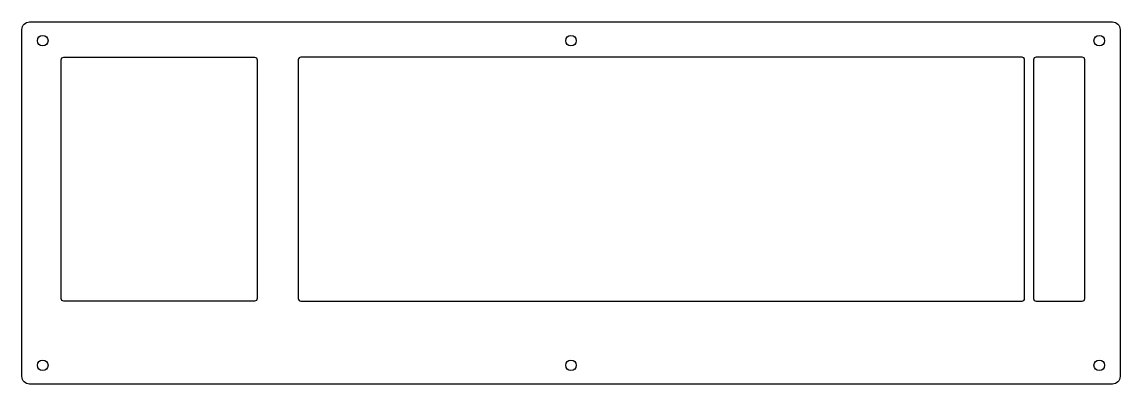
# Model space of a CAD drawing. Header units: millimetres. Extents: x -508 to -75, y -129 to 14.
import ezdxf

# ---------------------------------------------------------------- set-up
doc = ezdxf.new("R2010")
doc.units = ezdxf.units.MM
doc.layers.get('0').update_dxf_attribs({"linetype": 'CONTINUOUS'})

msp = doc.modelspace()

# ---------------------------------------------------------------- linework, layer by layer
for points in [[(-508.39, 11.36, -0.414214), (-505.39, 14.36), (-77.53, 14.36, -0.414214), (-74.53, 11.36), (-74.53, -125.83, -0.414214), (-77.53, -128.82), (-505.39, -128.82, -0.414214), (-508.39, -125.83)], [(-415.47, -95.02, -0.414214), (-416.47, -96.02), (-491.87, -96.02, -0.414214), (-492.87, -95.02), (-492.87, -0.57, -0.414214), (-491.87, 0.43), (-416.47, 0.43, -0.414214), (-415.47, -0.57)], [(-398.21, -96.02), (-113.26, -96.02, 0.414214), (-112.26, -95.02), (-112.26, -0.57, 0.414214), (-113.26, 0.43), (-398.21, 0.43, 0.414214), (-399.21, -0.57), (-399.21, -95.02, 0.414214)], [(-89.45, 0.43), (-107.7, 0.43, 0.414214), (-108.7, -0.57), (-108.7, -95.02, 0.414214), (-107.7, -96.02), (-89.45, -96.02, 0.414214), (-88.45, -95.02), (-88.45, -0.57, 0.414214)]]:
    msp.add_lwpolyline(points, format="xyb", close=True)
for centre in [(-500.19, 6.95), (-291.46, 6.95), (-82.72, 6.95), (-500.19, -121.42), (-291.46, -121.42), (-82.72, -121.42)]:
    msp.add_circle(centre, 2.1)

doc.saveas('drawing.dxf')
